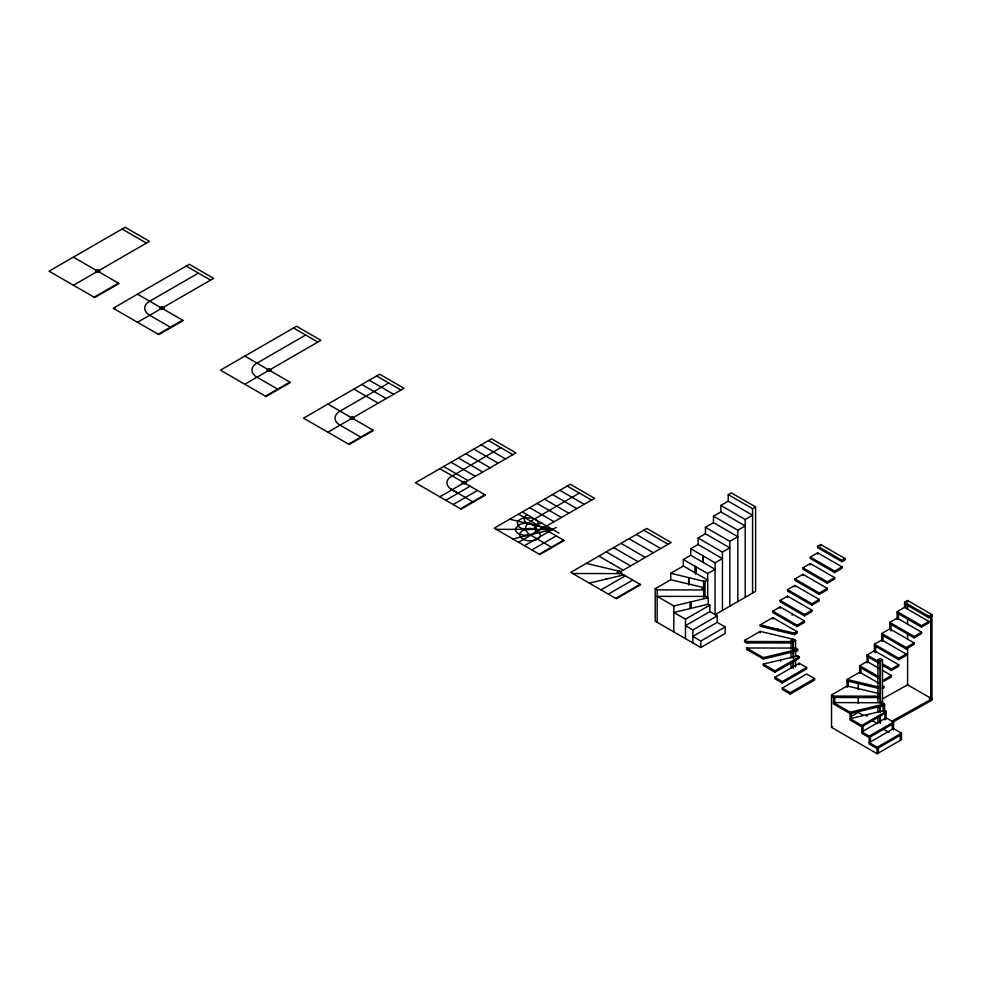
<?xml version="1.0" encoding="UTF-8"?>
<svg xmlns="http://www.w3.org/2000/svg" width="981" height="981" viewBox="0 0 981 981"><rect width="100%" height="100%" fill="white"/><g stroke="black" fill="none" stroke-linecap="round" stroke-linejoin="round"><path stroke-width="1.47" d="M929.596 698.926L929.608 697.503M930.748 698.165L930.736 699.588L930.736 616.669M882.25 698.987L907.609 684.824L931.889 698.828L931.876 700.238L892.416 722.286M880.239 703.181L880.239 661.145L882.495 659.808L882.495 703.708M73.391 285.263L97.744 271.197M98.885 270.548L149.48 241.338L125.139 227.273L49.05 271.197L94.703 297.562L119.044 283.497L98.885 271.86M94.09 297.206L118.443 283.153M114.336 308.892L115.476 308.23M198.407 273.086L149.713 301.204A17.217 9.945 0 0 0 149.713 315.257L170.4 327.213M137.536 322.295L161.877 308.23M163.03 307.568L213.625 278.359L189.272 264.306L113.195 308.23L158.836 334.595L183.189 320.529L163.03 308.892M158.235 334.239L182.576 320.186M305.68 335.024L256.985 363.142A17.217 9.945 0 0 0 256.985 377.195L277.672 389.138M244.809 384.221L269.15 370.168M270.302 369.506L320.897 340.297L296.544 326.244L220.455 370.168L266.109 396.52L290.462 382.467L270.302 370.83M265.508 396.165L289.849 382.112M388.77 382.995L340.076 411.113A17.217 9.945 0 0 0 340.076 425.165L360.775 437.121M327.899 432.192L352.253 418.139M353.393 417.477L403.988 388.268L379.647 374.215L303.558 418.139L349.211 444.491L373.553 430.438L353.393 418.801M348.598 444.148L372.952 430.095M500.702 447.63L449.273 477.796A17.217 9.945 0 0 0 446.968 482.762L447.115 484.062A17.217 9.945 0 0 0 450.524 488.82L472.707 501.745M439.844 496.827L464.185 482.762M465.325 482.112L515.92 452.891L491.579 438.838L415.49 482.762L461.144 509.127L485.485 495.062L465.325 483.425M445.791 500.261L470.132 486.196M453.161 504.516L477.514 490.463M460.53 508.771L484.884 494.718M579.403 493.063L530.709 521.169L526.981 524.394A17.217 9.945 0 0 0 525.669 528.195L525.816 529.495A17.217 9.945 0 0 0 529.225 534.253L551.408 547.177M518.532 542.26L542.885 528.195M544.026 527.545L594.621 498.336L570.268 484.271L494.191 528.195L539.844 554.559L564.185 540.506L544.026 528.857M524.479 545.694L556.202 527.386M531.861 549.949L556.202 535.896M539.231 554.204L563.572 540.151M715.063 562.824L722.433 558.569L698.092 544.504L698.092 538.029L722.433 552.082L729.815 547.827L705.462 533.774L705.462 527.288L729.815 541.34L737.822 536.717L713.481 522.652L713.481 516.178L737.822 530.231L745.204 525.975L720.851 511.91L720.851 505.436L745.204 519.489L752.574 515.233L728.221 501.181L728.221 494.645L731.274 492.879L755.615 506.944L755.615 591.285L715.063 614.695L715.063 562.824L690.722 548.759L690.722 555.246L715.063 569.311L707.693 573.566L683.34 559.501L683.34 565.988L707.693 580.041L705.02 581.586L670.746 573.26L670.746 579.746L655.185 588.735L655.185 621.145L700.839 647.509L725.18 633.456L725.18 626.969L717.197 622.359L692.856 636.411L700.839 641.022L725.18 626.969M720.851 505.436L728.221 501.181M713.481 516.178L720.851 511.91M620.544 571.715L671.139 542.505L646.786 528.452L570.709 572.377L616.35 598.729L640.703 584.676L620.544 573.039M705.462 527.288L713.481 522.652M600.997 589.863L625.351 575.81M698.092 538.029L705.462 533.774M728.221 494.645L752.574 508.698L755.615 506.944M608.379 594.13L632.72 580.065M690.722 548.759L698.092 544.504M615.749 598.385L640.09 584.32M683.34 559.501L690.722 555.246M670.746 573.26L683.34 565.988M709.827 605.13L708.245 604.222L673.812 612.463L685.486 619.195L709.827 605.13L709.827 611.617L685.486 625.67L692.856 629.937L717.197 615.872L717.197 622.359M817.676 546.282L820.717 544.529L845.058 558.581L845.058 559.992L842.017 561.745L817.676 547.692L817.676 546.282L842.017 560.335L845.058 558.581M810.294 557.073L817.676 552.818L842.017 566.871L842.017 568.281L834.647 572.536L810.294 558.483L810.294 557.073L834.647 571.126L842.017 566.871M802.924 567.815L810.294 563.56L834.647 577.613L834.647 579.023L827.277 583.278L802.924 569.225L802.924 567.815L827.277 581.868L834.647 577.613M794.904 578.925L802.924 574.302L827.277 588.355L827.277 589.765L819.258 594.388L794.904 580.335L794.904 578.925L819.258 592.978L827.277 588.355M787.535 589.667L794.904 585.412L819.258 599.465L819.258 600.875L811.888 605.13L787.535 591.077L787.535 589.667L811.888 603.72L819.258 599.465M780.165 600.409L787.535 596.154L811.888 610.207L811.888 611.617L804.506 615.872L780.165 601.807L780.165 600.409L804.506 614.462L811.888 610.207M772.795 611.151L780.165 606.896L804.506 620.948L804.506 622.359L797.136 626.614L772.795 612.549L772.795 611.151L797.136 625.204L804.506 620.948M760.201 624.897L772.795 617.625L797.136 631.69L797.136 633.088L794.463 634.633L760.201 626.307L760.201 624.897L794.463 633.236L797.136 631.69M791.042 649.164L791.042 641.782L793.151 642.996L746.602 642.923L744.628 641.782L744.628 640.372L760.201 631.384L793.053 639.22L793.053 640.618M744.628 640.372L746.602 641.513L793.494 641.586L795.603 640.372L795.603 656.583M763.267 664.1L774.929 670.832L799.27 656.78L799.27 658.177L774.929 672.243L763.267 665.498L763.267 664.1L797.7 655.86L799.27 656.78M897.186 613.051L921.539 627.117L928.909 622.861L928.909 621.451L904.556 607.398L904.556 602.26L907.609 600.507L931.95 614.56L931.95 698.901M774.929 677.319L799.27 663.254L806.652 667.521L806.652 668.919L782.298 682.984L774.929 678.717L774.929 677.319L782.298 681.574L806.652 667.521M897.186 619.538L897.186 611.654L904.556 607.398M881.796 634.903L906.15 648.968L914.157 644.333L914.157 642.935L889.816 628.87L889.816 622.395L897.186 618.128L921.539 632.193L921.539 633.591L914.157 637.858L889.816 623.793M782.298 688.061L806.652 673.996L814.622 678.607L814.622 680.017L790.281 694.07L782.298 689.459L782.298 688.061L790.281 692.66L814.622 678.607M881.796 641.39L881.796 633.505L889.816 628.87M874.427 652.132L874.427 644.247L881.796 639.992L906.15 654.045L906.15 655.443L898.768 659.71L874.427 645.645M904.556 602.26L928.909 616.326L931.95 614.56M904.556 603.671L928.909 617.723L931.95 615.97M867.057 662.874L867.057 654.977L874.427 650.722L898.768 664.787L898.768 666.185L891.398 670.44L882.41 665.253M897.186 611.654L921.539 625.706L928.909 621.451M859.675 673.616L859.675 665.719L867.057 661.464L879.086 668.417M889.816 622.395L914.157 636.448L921.539 632.193M877.934 702.261L877.934 659.808L880.215 658.484L882.495 659.808M847.081 687.362L847.081 679.477L859.675 672.206L878.89 683.291M881.796 633.505L906.15 647.558L914.157 642.935M878.449 688.355L847.081 680.888L848.81 681.292M878.387 753.016L878.387 747.939L869.191 742.629L893.532 728.576L901.514 733.187L901.514 739.662L877.173 753.727L831.52 727.362L831.52 694.953L847.081 685.964L878.51 693.444M832.734 695.652L831.52 696.351L833.494 697.491L880.031 697.577L880.031 696.167L877.934 694.953M874.427 644.247L898.768 658.3L906.15 654.045M833.494 697.491L834.708 696.792L834.708 703.279M882.434 663.855L891.398 669.042L898.768 664.787M884.58 711.85L884.58 703.953L850.147 712.194L833.494 702.568L834.708 701.869M891.398 675.529L884.028 679.784L884.028 681.182L891.398 676.927L891.398 675.529L882.875 670.599M882.25 687.289L884.028 686.259L884.028 687.669L882.25 688.699M831.52 694.953L833.494 696.093L833.494 703.978L850.147 713.592L851.373 712.893L851.373 717.969L850.147 718.681L861.821 725.413L886.162 711.348L886.162 719.245M831.52 727.362L832.734 726.663M884.58 703.953L881.355 702.089L880.215 702.752L833.494 702.568M886.162 712.758L861.821 726.811L850.147 720.079L850.147 712.194M893.532 722.09L886.162 717.834L861.821 731.887L869.191 736.155L893.532 722.09L893.532 729.987M893.532 723.5L869.191 737.553L861.821 733.298L861.821 725.413M901.514 733.187L877.173 747.24L877.173 753.727M901.514 734.585L877.173 748.65L869.191 744.039L869.191 736.155M850.564 716.682L858.228 712.402L863.403 715.394M891.839 721.194L931.889 698.828M527.165 514.718L525.399 516.067L524.099 519.084A10.423 6.021 0 0 0 527.3 523.302L534.731 524.994L541.88 523.216M606.675 578.986L605.547 579.256M886.162 711.348L884.58 710.44L850.147 718.681M512.818 538.961L552.646 529.433L509.752 519.219M589.336 583.131L623.769 574.903M708.245 597.736L705.989 596.436L657.16 596.35L673.812 605.976L708.245 597.736L708.245 604.222M746.602 648L763.267 657.613L797.7 649.385L797.7 650.783L763.267 659.024L746.602 649.397L746.602 648L795.432 648.073L797.7 649.385M850.147 713.592L884.58 705.364M496.165 529.335L552.646 529.433M572.683 573.517L621.513 573.603M655.185 588.735L657.16 589.875L703.696 589.949L701.599 588.735L703.61 587.57L670.746 579.746M833.494 696.093L880.031 696.167M586.27 563.388L619.121 571.212M847.081 679.477L878.449 686.958M784.628 617.981L784.714 619.416M610.697 562.947L611.531 563.425M859.675 665.719L878.841 676.78M859.675 667.129L878.841 678.19M877.934 659.808L880.239 661.145M867.057 654.977L878.584 661.635M867.057 656.387L878.547 663.021M122.085 229.027L146.439 243.092M186.231 266.059L210.572 280.125M293.503 327.997L317.844 342.05M376.594 375.968L400.947 390.033M488.538 440.592L512.879 454.657M567.226 486.036L591.58 500.089M643.744 530.206L668.098 544.259M369.224 380.223L393.577 394.288M481.156 444.847L505.509 458.912M559.857 490.292L584.21 504.344M636.375 534.461L660.716 548.526M361.854 384.478L386.195 398.544M473.786 449.114L498.14 463.167M552.487 494.547L576.828 508.599M629.005 538.716L653.346 552.781M795.603 640.372L793.322 639.06L791.042 640.372L793.151 641.586L793.151 649.483M353.834 389.114L378.188 403.166M465.767 453.737L490.12 467.79M544.467 499.17L568.821 513.235M620.985 543.351L645.326 557.404M458.397 457.992L482.75 472.045M537.098 503.425L561.439 517.49M613.615 547.606L637.957 561.659M847.081 685.964L848.307 686.663L848.307 681.587M883.366 711.139L882.863 705.768M451.027 462.247L475.368 476.312M529.728 507.68L554.069 521.745M606.233 551.862L630.587 565.914M709.827 611.617L717.197 615.872M443.657 466.502L467.998 480.567M522.346 511.947L559.023 533.112M598.864 556.117L623.217 570.169M73.391 257.145L96.604 270.548M137.536 294.177L160.737 307.568M244.809 356.103L268.009 369.506M327.899 404.086L351.112 417.477M439.844 468.71L463.044 482.112M518.532 514.142L541.745 527.545M872.452 720.618L877.627 723.61M882.667 728.785L888.982 732.427M450.684 488.918L457.968 493.235M792.317 613.934L792.194 615.246M928.909 616.326L928.909 617.723M921.539 625.706L921.539 627.117M914.157 636.448L914.157 637.858M907.609 600.507L907.609 601.917M907.609 604.823L907.609 609.36M907.609 618.41L907.609 624.443M907.609 633.505L907.609 639.538M907.609 647.092L907.609 684.824M906.15 647.558L906.15 648.968M905.782 602.972L905.782 608.097M900.3 735.296L900.3 740.373M898.768 658.3L898.768 659.71M898.4 613.763L898.4 618.839M892.318 724.199L892.318 729.275M891.398 669.042L891.398 670.44M891.03 624.505L891.03 630.979M884.948 713.457L884.948 719.944M883.01 635.614L883.01 640.691M881.355 702.089L881.355 703.5M880.386 661.022L880.386 702.654M880.386 705.523L880.386 711.409M880.386 717.295L880.386 723.181M880.239 706.185L880.239 712.194M880.239 715.186L880.239 722.703M880.141 705.646L880.141 711.421M880.141 715.762L880.141 722.985M877.934 706.688L877.934 712.598M877.934 717.025L877.934 722.936M875.641 646.356L875.641 652.831M872.342 673.04L872.342 674.438M871.52 672.561L871.52 673.959M870.405 736.854L870.405 743.34M868.271 657.086L868.271 662.175M867.486 714.524L867.486 715.934M866.358 714.793L866.358 716.204M863.035 726.112L863.035 731.188M860.901 667.828L860.901 672.905M858.228 683.475L858.228 689.569M858.228 697.172L858.228 703.267M842.017 560.335L842.017 561.745M834.647 571.126L834.647 572.536M827.277 581.868L827.277 583.278M820.717 544.529L820.717 545.927M819.258 592.978L819.258 594.388M817.676 552.818L817.676 554.228M811.888 603.72L811.888 605.13M810.294 563.56L810.294 564.958M804.506 614.462L804.506 615.872M802.924 574.302L802.924 575.7M799.27 663.254L799.27 664.664M797.7 655.86L797.7 657.27M797.136 625.204L797.136 626.614M795.603 659.526L795.603 666.896M795.432 648.073L795.432 649.483M794.904 585.412L794.904 586.81M794.463 633.236L794.463 634.633M793.322 632.573L793.322 633.984M793.494 641.586L793.322 649.581M793.494 650.918L793.494 658.141M793.494 661.022L793.494 668.233M793.151 650.918L793.151 658.141M793.151 661.022L793.151 668.233M793.053 632.733L793.053 634.131M791.042 652.12L791.042 658.018M791.042 662.457L791.042 668.368M790.281 692.66L790.281 694.07M787.535 596.154L787.535 597.552M785.462 618.459L785.462 619.869M782.298 681.574L782.298 682.984M780.594 659.955L780.594 661.353M780.165 606.896L780.165 608.294M774.929 670.832L774.929 672.243M772.795 617.625L772.795 619.036M763.267 657.613L763.267 659.024M760.201 631.384L760.201 632.794M752.574 508.698L752.574 593.039M746.602 641.513L746.602 642.923M745.204 519.489L745.204 597.294M737.822 530.231L737.822 601.549M729.815 541.34L729.815 606.184M722.433 552.082L722.433 610.44M707.693 573.566L707.693 598.005M705.02 581.586L705.02 596.546M703.88 580.936L703.88 597.392M703.61 581.083L703.696 596.436M700.839 641.022L700.839 647.509M696.007 566.822L696.007 573.296M695.529 566.528L695.529 574.093M695.186 566.344L695.186 572.818M692.856 629.937L692.856 642.898M691.151 601.831L691.151 608.306M690.023 602.101L690.023 608.576M688.748 585.019L688.711 577.539L688.637 584.002M685.486 619.195L685.486 638.643M673.812 605.976L673.812 631.911M657.16 589.875L657.16 622.285M517.441 522.579L518.029 525.681A10.423 6.021 0 0 0 523.547 529.004C528.526 530.071 535.614 529.642 538.054 524.418A10.423 6.021 0 0 0 536.153 519.942L531.947 517.993L523.964 517.882A10.423 6.021 0 0 0 518.201 521.07L517.441 522.579M515.515 528.416L515.43 529.985A10.423 6.021 0 0 0 519.194 534.044L524.112 535.332L531.886 534.277A10.423 6.021 0 0 0 536.092 530.365C536.779 525.767 531.162 523.793 527.496 523.449A10.423 6.021 0 0 0 519.722 524.504L515.515 528.416M520.114 533.186C518.679 536.423 522.039 539.133 524.823 539.991A10.423 6.021 0 0 0 532.72 540.641C549.335 537.674 534.866 524.504 525.056 529.556A10.423 6.021 0 0 0 520.114 533.186M97.744 269.885L95.464 271.197L97.744 272.522L100.025 271.197L97.744 269.885M161.877 306.918L159.596 308.23L161.877 309.555L164.17 308.23L161.877 306.918M269.15 368.844L266.869 370.168L269.15 371.48L271.443 370.168L269.15 368.844M352.253 416.827L349.972 418.139L352.253 419.463L354.533 418.139L352.253 416.827M464.185 481.45L461.904 482.762L464.185 484.087L466.466 482.762L464.185 481.45M542.885 526.883L540.605 528.195L542.885 529.519L545.166 528.195L542.885 526.883M619.403 571.065L617.11 572.377L619.403 573.701L621.684 572.377L619.403 571.065M778.191 629.177L778.191 630.587L778.191 629.177M865.083 683.757L865.083 685.167L865.083 683.757M702.887 555.798L702.874 562.285L702.887 555.798"/></g></svg>
